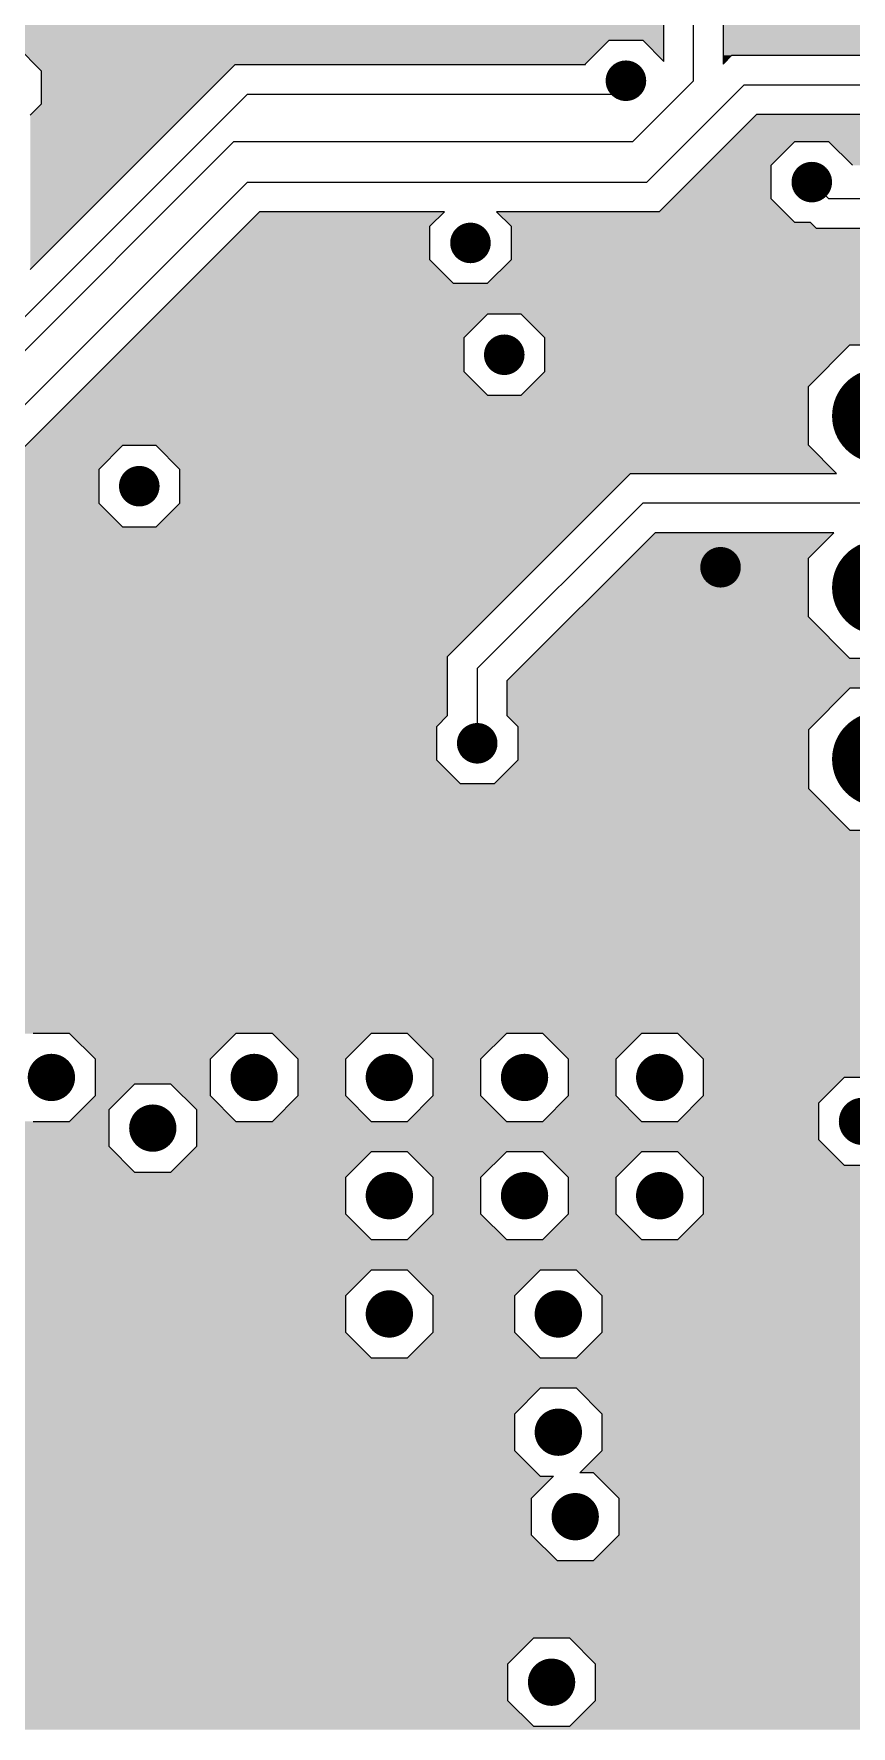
# Model space of a CAD drawing. Extents: x 295 to 953, y 10 to 290.
# Drawn here: x 671 to 695.1, y 106.3 to 156.4 of the extents above; entities that cross this region are included whole.
import ezdxf

# ---------------------------------------------------------------- set-up
doc = ezdxf.new("R2010")
doc.units = 0
doc.header["$LTSCALE"] = 5
doc.header["$MEASUREMENT"] = 0
doc.layers.get('0').update_dxf_attribs({"linetype": 'CONTINUOUS', "lineweight": 25})
doc.layers.add('18_VCC_GBR', color=5, linetype='CONTINUOUS')

msp = doc.modelspace()

# ---------------------------------------------------------------- linework, layer by layer
for points, const_width in [([(688.178, 155, 1), (688.778, 155, 1)], 0.6), ([(693.678, 152, 1), (694.278, 152, 1)], 0.6), ([(683.578, 150.2, 1), (684.178, 150.2, 1)], 0.6), ([(684.578, 146.89, 1), (685.178, 146.89, 1)], 0.6), ([(695.278, 145.08, 1), (696.678, 145.08, 1)], 1.4), ([(673.778, 143, 1), (674.378, 143, 1)], 0.6), ([(695.278, 140, 1), (696.678, 140, 1)], 1.4), ([(690.978, 140.6, 1), (691.578, 140.6, 1)], 0.6), ([(695.278, 134.92, 1), (696.678, 134.92, 1)], 1.4), ([(683.778, 135.39, 1), (684.378, 135.39, 1)], 0.6), ([(671.128, 125.5, 1), (671.828, 125.5, 1)], 0.7), ([(677.128, 125.5, 1), (677.828, 125.5, 1)], 0.7), ([(681.128, 125.5, 1), (681.828, 125.5, 1)], 0.7), ([(685.128, 125.5, 1), (685.828, 125.5, 1)], 0.7), ([(689.128, 125.5, 1), (689.828, 125.5, 1)], 0.7), ([(695.128, 124.2, 1), (695.828, 124.2, 1)], 0.7), ([(674.128, 124, 1), (674.828, 124, 1)], 0.7), ([(681.128, 122, 1), (681.828, 122, 1)], 0.7), ([(685.128, 122, 1), (685.828, 122, 1)], 0.7), ([(689.128, 122, 1), (689.828, 122, 1)], 0.7), ([(681.128, 118.5, 1), (681.828, 118.5, 1)], 0.7), ([(686.128, 118.5, 1), (686.828, 118.5, 1)], 0.7), ([(686.128, 115, 1), (686.828, 115, 1)], 0.7), ([(686.628, 112.5, 1), (687.328, 112.5, 1)], 0.7), ([(685.928, 107.6, 1), (686.628, 107.6, 1)], 0.7)]:
    msp.add_lwpolyline(points, format="xyb", close=True, dxfattribs=dict(const_width=const_width))
at = {"layer": '18_VCC_GBR', "color": 7}
for p, q in [((689.602, 155.572), (689.602, 160.362)), ((690.478, 155), (690.478, 160)), ((691.354, 159.638), (691.354, 155.492)), ((670.476, 156), (671.178, 155.298)), ((687.278, 155.498), (687.98, 156.2)), ((687.98, 156.2), (688.976, 156.2)), ((688.976, 156.2), (689.602, 155.572)), ((670.854, 149.412), (676.916, 155.476)), ((671.178, 155.298), (671.178, 154.302)), ((676.916, 155.476), (687.278, 155.476)), ((687.278, 155.476), (687.278, 155.498)), ((691.354, 155.492), (691.616, 155.756)), ((691.616, 155.756), (726.34, 155.756)), ((688.478, 155), (688.078, 154.6)), ((690.478, 155), (688.678, 153.2)), ((691.978, 154.88), (689.098, 152)), ((691.978, 154.88), (725.978, 154.88)), ((677.278, 154.6), (633.278, 110.6)), ((671.178, 154.302), (670.854, 153.978)), ((677.278, 154.6), (688.078, 154.6)), ((692.34, 154.004), (689.46, 151.124)), ((725.616, 154.004), (692.34, 154.004)), ((676.878, 153.2), (633.278, 109.6)), ((676.878, 153.2), (688.678, 153.2)), ((692.778, 152.498), (693.48, 153.2)), ((693.48, 153.2), (694.476, 153.2)), ((694.476, 153.2), (695.178, 152.498)), ((692.778, 151.502), (692.778, 152.498)), ((677.278, 152), (633.278, 108)), ((677.278, 152), (689.098, 152)), ((693.978, 152), (694.478, 151.5)), ((693.48, 150.8), (692.778, 151.502)), ((714.978, 151.5), (694.478, 151.5)), ((677.64, 151.124), (633.64, 107.124)), ((683.106, 151.124), (677.64, 151.124)), ((682.678, 150.698), (683.106, 151.124)), ((684.65, 151.124), (685.078, 150.698)), ((689.46, 151.124), (684.65, 151.124)), ((693.94, 150.8), (693.48, 150.8)), ((694.116, 150.624), (693.94, 150.8)), ((682.678, 149.702), (682.678, 150.698)), ((685.078, 150.698), (685.078, 149.702)), ((714.616, 150.624), (694.116, 150.624)), ((683.38, 149), (682.678, 149.702)), ((685.078, 149.702), (684.376, 149)), ((684.376, 149), (683.38, 149)), ((684.38, 148.09), (683.678, 147.388)), ((685.376, 148.09), (684.38, 148.09)), ((686.078, 147.388), (685.376, 148.09)), ((683.678, 147.388), (683.678, 146.392)), ((686.078, 146.392), (686.078, 147.388)), ((693.878, 145.95), (695.108, 147.18)), ((695.108, 147.18), (696.848, 147.18)), ((683.678, 146.392), (684.38, 145.69)), ((685.376, 145.69), (686.078, 146.392)), ((693.878, 144.21), (693.878, 145.95)), ((684.38, 145.69), (685.376, 145.69)), ((673.58, 144.2), (672.878, 143.498)), ((674.576, 144.2), (673.58, 144.2)), ((675.278, 143.498), (674.576, 144.2)), ((694.714, 143.376), (693.878, 144.21)), ((672.878, 143.498), (672.878, 142.502)), ((675.278, 142.502), (675.278, 143.498)), ((683.202, 137.962), (688.616, 143.376)), ((688.616, 143.376), (694.714, 143.376)), ((672.878, 142.502), (673.58, 141.8)), ((674.576, 141.8), (675.278, 142.502)), ((684.078, 137.6), (688.978, 142.5)), ((698.478, 142.5), (688.978, 142.5)), ((673.58, 141.8), (674.576, 141.8)), ((689.34, 141.624), (684.954, 137.238)), ((694.634, 141.624), (689.34, 141.624)), ((693.878, 140.87), (694.634, 141.624)), ((693.878, 139.13), (693.878, 140.87)), ((695.108, 137.9), (693.878, 139.13)), ((683.202, 136.212), (683.202, 137.962)), ((696.848, 137.9), (695.108, 137.9)), ((684.078, 137.6), (684.078, 135.39)), ((684.954, 137.238), (684.954, 136.212)), ((695.108, 137.02), (693.878, 135.79)), ((696.848, 137.02), (695.108, 137.02)), ((682.878, 135.888), (683.202, 136.212)), ((682.878, 134.892), (682.878, 135.888)), ((684.954, 136.212), (685.278, 135.888)), ((685.278, 135.888), (685.278, 134.892)), ((693.878, 135.79), (693.878, 134.05)), ((683.58, 134.19), (682.878, 134.892)), ((685.278, 134.892), (684.576, 134.19)), ((684.576, 134.19), (683.58, 134.19)), ((693.878, 134.05), (695.108, 132.82)), ((695.108, 132.82), (696.848, 132.82)), ((672.016, 126.8), (670.94, 126.8)), ((672.778, 126.038), (672.016, 126.8)), ((676.94, 126.8), (676.178, 126.038)), ((678.016, 126.8), (676.94, 126.8)), ((678.778, 126.038), (678.016, 126.8)), ((680.94, 126.8), (680.178, 126.038)), ((682.016, 126.8), (680.94, 126.8)), ((682.778, 126.038), (682.016, 126.8)), ((684.94, 126.8), (684.178, 126.038)), ((686.016, 126.8), (684.94, 126.8)), ((686.778, 126.038), (686.016, 126.8)), ((688.94, 126.8), (688.178, 126.038)), ((690.016, 126.8), (688.94, 126.8)), ((690.778, 126.038), (690.016, 126.8)), ((672.778, 124.962), (672.778, 126.038)), ((676.178, 126.038), (676.178, 124.962)), ((678.778, 124.962), (678.778, 126.038)), ((680.178, 126.038), (680.178, 124.962)), ((682.778, 124.962), (682.778, 126.038)), ((684.178, 126.038), (684.178, 124.962)), ((686.778, 124.962), (686.778, 126.038)), ((688.178, 126.038), (688.178, 124.962)), ((690.778, 124.962), (690.778, 126.038)), ((673.94, 125.3), (673.178, 124.538)), ((675.016, 125.3), (673.94, 125.3)), ((675.778, 124.538), (675.016, 125.3)), ((694.94, 125.5), (694.178, 124.738)), ((696.016, 125.5), (694.94, 125.5)), ((672.016, 124.2), (672.778, 124.962)), ((676.178, 124.962), (676.94, 124.2)), ((678.016, 124.2), (678.778, 124.962)), ((680.178, 124.962), (680.94, 124.2)), ((682.016, 124.2), (682.778, 124.962)), ((684.178, 124.962), (684.94, 124.2)), ((686.016, 124.2), (686.778, 124.962)), ((688.178, 124.962), (688.94, 124.2)), ((690.016, 124.2), (690.778, 124.962)), ((694.178, 124.738), (694.178, 123.662)), ((673.178, 124.538), (673.178, 123.462)), ((675.778, 123.462), (675.778, 124.538)), ((670.94, 124.2), (672.016, 124.2)), ((676.94, 124.2), (678.016, 124.2)), ((680.94, 124.2), (682.016, 124.2)), ((684.94, 124.2), (686.016, 124.2)), ((688.94, 124.2), (690.016, 124.2)), ((673.178, 123.462), (673.94, 122.7)), ((675.016, 122.7), (675.778, 123.462)), ((680.94, 123.3), (680.178, 122.538)), ((682.016, 123.3), (680.94, 123.3)), ((682.778, 122.538), (682.016, 123.3)), ((684.94, 123.3), (684.178, 122.538)), ((686.016, 123.3), (684.94, 123.3)), ((686.778, 122.538), (686.016, 123.3)), ((688.94, 123.3), (688.178, 122.538)), ((690.016, 123.3), (688.94, 123.3)), ((690.778, 122.538), (690.016, 123.3)), ((694.178, 123.662), (694.94, 122.9)), ((694.94, 122.9), (696.016, 122.9)), ((673.94, 122.7), (675.016, 122.7)), ((680.178, 122.538), (680.178, 121.462)), ((682.778, 121.462), (682.778, 122.538)), ((684.178, 122.538), (684.178, 121.462)), ((686.778, 121.462), (686.778, 122.538)), ((688.178, 122.538), (688.178, 121.462)), ((690.778, 121.462), (690.778, 122.538)), ((680.178, 121.462), (680.94, 120.7)), ((682.016, 120.7), (682.778, 121.462)), ((684.178, 121.462), (684.94, 120.7)), ((686.016, 120.7), (686.778, 121.462)), ((688.178, 121.462), (688.94, 120.7)), ((690.016, 120.7), (690.778, 121.462)), ((680.94, 120.7), (682.016, 120.7)), ((684.94, 120.7), (686.016, 120.7)), ((688.94, 120.7), (690.016, 120.7)), ((680.94, 119.8), (680.178, 119.038)), ((682.016, 119.8), (680.94, 119.8)), ((682.778, 119.038), (682.016, 119.8)), ((685.94, 119.8), (685.178, 119.038)), ((687.016, 119.8), (685.94, 119.8)), ((687.778, 119.038), (687.016, 119.8)), ((680.178, 119.038), (680.178, 117.962)), ((682.778, 117.962), (682.778, 119.038)), ((685.178, 119.038), (685.178, 117.962)), ((687.778, 117.962), (687.778, 119.038)), ((680.178, 117.962), (680.94, 117.2)), ((682.016, 117.2), (682.778, 117.962)), ((685.178, 117.962), (685.94, 117.2)), ((687.016, 117.2), (687.778, 117.962)), ((680.94, 117.2), (682.016, 117.2)), ((685.94, 117.2), (687.016, 117.2)), ((685.94, 116.3), (685.178, 115.538)), ((687.016, 116.3), (685.94, 116.3)), ((687.778, 115.538), (687.016, 116.3)), ((685.178, 115.538), (685.178, 114.462)), ((687.778, 114.462), (687.778, 115.538)), ((685.178, 114.462), (685.94, 113.7)), ((687.118, 113.8), (687.778, 114.462)), ((686.34, 113.7), (685.678, 113.038)), ((685.94, 113.7), (686.34, 113.7)), ((687.516, 113.8), (687.118, 113.8)), ((688.278, 113.038), (687.516, 113.8)), ((685.678, 113.038), (685.678, 111.962)), ((688.278, 111.962), (688.278, 113.038)), ((685.678, 111.962), (686.44, 111.2)), ((687.516, 111.2), (688.278, 111.962)), ((686.44, 111.2), (687.516, 111.2)), ((685.74, 108.9), (684.978, 108.138)), ((686.816, 108.9), (685.74, 108.9)), ((687.578, 108.138), (686.816, 108.9)), ((684.978, 108.138), (684.978, 107.062)), ((687.578, 107.062), (687.578, 108.138)), ((684.978, 107.062), (685.74, 106.3)), ((686.816, 106.3), (687.578, 107.062)), ((685.74, 106.3), (686.816, 106.3))]:
    msp.add_line(p, q, dxfattribs=at)
for points in [[(663.354, 156.2), (663.354, 160.362), (689.601, 156.2), (689.602, 160.362)], [(691.354, 155.756), (691.354, 156.7), (735.684, 155.756), (734.74, 156.7)], [(663.354, 156), (663.354, 156.2), (687.78, 156), (687.98, 156.2)], [(663.354, 156.2), (663.354, 156.2), (687.98, 156.2), (688.976, 156.2)], [(670.978, 155.498), (670.476, 156), (687.278, 155.498), (687.78, 156)], [(689.601, 155.572), (688.976, 156.2), (689.601, 155.572), (689.601, 156.2)], [(671, 155.476), (670.978, 155.498), (687.278, 155.476), (687.278, 155.498)], [(671.178, 155.298), (671, 155.476), (676.738, 155.298), (676.916, 155.476)], [(671, 155.476), (671, 155.476), (676.916, 155.476), (687.278, 155.476)], [(671.178, 154.302), (671.178, 155.298), (675.742, 154.302), (676.738, 155.298)], [(691.354, 155.492), (691.354, 155.756), (691.354, 155.492), (691.616, 155.756)], [(691.354, 155.756), (691.354, 155.756), (691.616, 155.756), (726.34, 155.756)], [(670.854, 153.978), (671.178, 154.302), (675.418, 153.978), (675.742, 154.302)], [(670.854, 149.412), (670.854, 153.978), (670.854, 149.412), (675.418, 153.978)], [(691.536, 153.2), (692.34, 154.004), (726.42, 153.2), (725.616, 154.004)], [(692.34, 154.004), (692.34, 154.004), (725.616, 154.004), (692.34, 154.004)], [(690.834, 152.498), (691.536, 153.2), (692.778, 152.498), (693.48, 153.2)], [(691.536, 153.2), (691.536, 153.2), (693.48, 153.2), (694.476, 153.2)], [(695.036, 152.64), (694.476, 153.2), (726.98, 152.64), (726.42, 153.2)], [(689.838, 151.502), (690.834, 152.498), (692.778, 151.502), (692.778, 152.498)], [(695.178, 152.498), (695.036, 152.64), (724.226, 152.498), (724.368, 152.64)], [(695.036, 152.64), (695.036, 152.64), (724.368, 152.64), (726.108, 152.64)], [(689.46, 151.124), (689.838, 151.502), (693.156, 151.124), (692.778, 151.502)], [(677.214, 150.698), (677.639, 151.124), (682.678, 150.698), (683.105, 151.124)], [(677.639, 151.124), (677.64, 151.124), (683.105, 151.124), (682.016, 151.124)], [(677.64, 151.124), (677.64, 151.124), (678.016, 151.124), (677.64, 151.124)], [(684.975, 150.8), (684.65, 151.124), (693.48, 150.8), (693.156, 151.124)], [(684.65, 151.124), (684.65, 151.124), (685.376, 151.124), (684.65, 151.124)], [(685.078, 150.698), (684.975, 150.8), (694.042, 150.698), (693.94, 150.8)], [(684.975, 150.8), (684.975, 150.8), (693.94, 150.8), (693.48, 150.8)], [(676.218, 149.702), (677.214, 150.698), (682.678, 149.702), (682.678, 150.698)], [(685.078, 150.624), (685.078, 150.698), (694.116, 150.624), (694.042, 150.698)], [(685.078, 150.3), (685.078, 150.624), (714.94, 150.3), (714.616, 150.624)], [(685.078, 150.624), (685.078, 150.624), (698.616, 150.624), (694.116, 150.624)], [(685.078, 149.702), (685.078, 150.3), (696.942, 149.702), (697.54, 150.3)], [(685.078, 150.3), (685.078, 150.3), (697.54, 150.3), (698.616, 150.3)], [(675.516, 149), (676.218, 149.702), (683.38, 149), (682.678, 149.702)], [(684.376, 149), (684.914, 149.538), (696.778, 149), (696.778, 149.538)], [(684.914, 149.538), (685.078, 149.702), (696.778, 149.538), (696.942, 149.702)], [(674.978, 148.462), (675.516, 149), (696.778, 148.462), (696.778, 149)], [(674.606, 148.09), (674.978, 148.462), (697.15, 148.09), (696.778, 148.462)], [(673.903, 147.388), (674.576, 148.06), (683.678, 147.388), (684.35, 148.06)], [(674.576, 148.06), (674.606, 148.09), (684.35, 148.06), (684.38, 148.09)], [(674.606, 148.09), (674.606, 148.09), (684.38, 148.09), (685.376, 148.09)], [(685.766, 147.7), (685.376, 148.09), (697.54, 147.7), (697.15, 148.09)], [(672.906, 146.392), (673.903, 147.388), (683.678, 146.392), (683.678, 147.388)], [(686.078, 147.388), (685.766, 147.7), (702.128, 147.388), (702.44, 147.7)], [(686.078, 147.18), (686.078, 147.388), (701.92, 147.18), (702.128, 147.388)], [(686.078, 146.392), (686.078, 147.18), (694.32, 146.392), (695.108, 147.18)], [(686.078, 147.18), (686.078, 147.18), (695.108, 147.18), (696.848, 147.18)], [(672.204, 145.69), (672.906, 146.392), (684.38, 145.69), (683.678, 146.392)], [(685.636, 145.95), (686.078, 146.392), (693.878, 145.95), (694.32, 146.392)], [(685.376, 145.69), (685.636, 145.95), (693.878, 145.69), (693.878, 145.95)], [(670.724, 144.21), (672.016, 145.502), (693.878, 144.21), (693.878, 145.502)], [(672.016, 145.502), (672.204, 145.69), (693.878, 145.502), (693.878, 145.69)], [(670.012, 143.498), (670.714, 144.2), (672.878, 143.498), (673.58, 144.2)], [(670.714, 144.2), (670.724, 144.21), (693.888, 144.2), (693.878, 144.21)], [(670.714, 144.2), (670.714, 144.2), (673.58, 144.2), (674.576, 144.2)], [(675.278, 143.498), (674.576, 144.2), (694.591, 143.498), (693.888, 144.2)], [(669.416, 142.902), (670.012, 143.498), (672.878, 142.902), (672.878, 143.498)], [(675.278, 143.376), (675.278, 143.498), (694.713, 143.376), (694.591, 143.498)], [(675.278, 142.502), (675.278, 143.376), (687.742, 142.502), (688.616, 143.376)], [(675.278, 143.376), (675.278, 143.376), (688.616, 143.376), (694.713, 143.376)], [(669.016, 142.502), (669.416, 142.902), (672.878, 142.502), (672.878, 142.902)], [(668.314, 141.8), (669.016, 142.502), (673.58, 141.8), (672.878, 142.502)], [(675.016, 142.242), (675.278, 142.502), (687.482, 142.242), (687.742, 142.502)], [(666.416, 139.902), (668.314, 141.8), (685.142, 139.902), (687.04, 141.8)], [(674.576, 141.8), (675.016, 142.242), (687.04, 141.8), (687.482, 142.242)], [(688.585, 140.87), (689.339, 141.624), (693.878, 140.87), (694.633, 141.624)], [(689.339, 141.624), (689.34, 141.624), (694.633, 141.624), (690.916, 141.624)], [(689.34, 141.624), (689.34, 141.624), (690.016, 141.624), (689.34, 141.624)], [(687.016, 139.302), (688.585, 140.87), (693.878, 139.302), (693.878, 140.87)], [(664.476, 137.962), (666.416, 139.902), (683.202, 137.962), (685.142, 139.902)], [(686.844, 139.13), (687.016, 139.302), (693.878, 139.13), (693.878, 139.302)], [(686.016, 138.302), (686.844, 139.13), (694.706, 138.302), (693.878, 139.13)], [(685.614, 137.9), (686.016, 138.302), (695.108, 137.9), (694.706, 138.302)], [(664.016, 137.502), (664.476, 137.962), (683.202, 137.502), (683.202, 137.962)], [(685.415, 137.7), (685.614, 137.9), (724.278, 137.7), (724.278, 137.9)], [(685.614, 137.9), (685.614, 137.9), (696.848, 137.9), (695.108, 137.9)], [(662.726, 136.212), (664.016, 137.502), (683.202, 136.212), (683.202, 137.502)], [(684.954, 137.238), (685.415, 137.7), (704.278, 137.238), (704.74, 137.7)], [(685.415, 137.7), (685.415, 137.7), (704.74, 137.7), (705.816, 137.7)], [(684.954, 137.02), (684.954, 137.238), (704.06, 137.02), (704.278, 137.238)], [(684.954, 136.212), (684.954, 137.02), (694.3, 136.212), (695.108, 137.02)], [(684.954, 137.02), (684.954, 137.02), (695.108, 137.02), (696.848, 137.02)], [(661.406, 134.892), (662.402, 135.888), (682.878, 134.892), (682.878, 135.888)], [(662.402, 135.888), (662.726, 136.212), (682.878, 135.888), (683.202, 136.212)], [(685.278, 135.888), (684.954, 136.212), (693.976, 135.888), (694.3, 136.212)], [(685.278, 135.79), (685.278, 135.888), (693.878, 135.79), (693.976, 135.888)], [(685.278, 134.892), (685.278, 135.79), (693.878, 134.892), (693.878, 135.79)], [(661.216, 134.702), (661.406, 134.892), (683.068, 134.702), (682.878, 134.892)], [(684.576, 134.19), (685.278, 134.892), (693.878, 134.19), (693.878, 134.892)], [(660.704, 134.19), (661.216, 134.702), (683.58, 134.19), (683.068, 134.702)], [(660.614, 134.1), (660.704, 134.19), (693.878, 134.1), (693.878, 134.19)], [(666.466, 134.05), (666.416, 134.1), (693.878, 134.05), (693.878, 134.1)], [(667.178, 133.338), (666.466, 134.05), (694.59, 133.338), (693.878, 134.05)], [(667.178, 132.82), (667.178, 133.338), (695.108, 132.82), (694.59, 133.338)], [(667.178, 132.262), (667.178, 132.82), (703.078, 132.262), (703.078, 132.82)], [(667.178, 132.82), (667.178, 132.82), (696.016, 132.82), (695.108, 132.82)], [(667.116, 132.2), (667.178, 132.262), (703.078, 132.2), (703.078, 132.262)], [(666.416, 131.5), (667.116, 132.2), (697.28, 131.5), (697.98, 132.2)], [(667.116, 132.2), (667.116, 132.2), (697.98, 132.2), (698.976, 132.2)], [(661.978, 131.498), (661.978, 131.5), (697.278, 131.498), (697.28, 131.5)], [(661.978, 131.3), (661.978, 131.498), (697.278, 131.3), (697.278, 131.498)], [(670.178, 130.538), (669.416, 131.3), (697.278, 130.538), (697.278, 131.3)], [(670.178, 130.502), (670.178, 130.538), (697.278, 130.502), (697.278, 130.538)], [(670.178, 129.8), (670.178, 130.502), (697.98, 129.8), (697.278, 130.502)], [(670.178, 129.462), (670.178, 129.8), (705.778, 129.462), (705.778, 129.8)], [(669.416, 128.7), (670.018, 129.302), (706.38, 128.7), (705.778, 129.302)], [(670.018, 129.302), (670.178, 129.462), (705.778, 129.302), (705.778, 129.462)], [(654.228, 127.712), (655.116, 128.6), (722.178, 127.712), (722.178, 128.6)], [(655.116, 128.6), (655.216, 128.7), (706.48, 128.6), (706.38, 128.7)], [(653.716, 127.2), (654.228, 127.712), (722.69, 127.2), (722.178, 127.712)], [(660.726, 126.95), (660.476, 127.2), (722.94, 126.95), (722.69, 127.2)], [(660.876, 126.8), (660.726, 126.95), (726.278, 126.8), (726.278, 126.95)], [(668.016, 126.8), (668.016, 126.8), (670.94, 126.8), (672.016, 126.8)], [(672.778, 126.038), (672.016, 126.8), (676.178, 126.038), (676.94, 126.8)], [(672.016, 126.8), (672.016, 126.8), (676.94, 126.8), (678.016, 126.8)], [(678.778, 126.038), (678.016, 126.8), (680.178, 126.038), (680.94, 126.8)], [(678.016, 126.8), (678.016, 126.8), (680.94, 126.8), (682.016, 126.8)], [(682.778, 126.038), (682.016, 126.8), (684.178, 126.038), (684.94, 126.8)], [(682.016, 126.8), (682.016, 126.8), (684.94, 126.8), (686.016, 126.8)], [(686.778, 126.038), (686.016, 126.8), (688.178, 126.038), (688.94, 126.8)], [(686.016, 126.8), (686.016, 126.8), (688.94, 126.8), (690.016, 126.8)], [(690.316, 126.5), (690.016, 126.8), (726.278, 126.5), (726.278, 126.8)], [(690.778, 126.038), (690.316, 126.5), (717.678, 126.038), (718.14, 126.5)], [(690.316, 126.5), (690.316, 126.5), (718.14, 126.5), (719.216, 126.5)], [(672.778, 125.3), (672.778, 126.038), (676.178, 125.3), (676.178, 126.038)], [(678.778, 124.962), (678.778, 126.038), (680.178, 124.962), (680.178, 126.038)], [(682.778, 124.962), (682.778, 126.038), (684.178, 124.962), (684.178, 126.038)], [(686.778, 124.962), (686.778, 126.038), (688.178, 124.962), (688.178, 126.038)], [(690.778, 125.738), (690.778, 126.038), (717.378, 125.738), (717.678, 126.038)], [(690.778, 125.5), (690.778, 125.738), (717.378, 125.5), (717.378, 125.738)], [(672.778, 124.962), (672.778, 125.3), (673.602, 124.962), (673.94, 125.3)], [(672.778, 125.3), (672.778, 125.3), (673.94, 125.3), (675.016, 125.3)], [(675.354, 124.962), (675.016, 125.3), (676.178, 124.962), (676.178, 125.3)], [(690.778, 124.962), (690.778, 125.5), (694.402, 124.962), (694.94, 125.5)], [(690.778, 125.5), (690.778, 125.5), (694.94, 125.5), (696.016, 125.5)], [(672.354, 124.538), (672.778, 124.962), (673.178, 124.538), (673.602, 124.962)], [(675.778, 124.538), (675.354, 124.962), (676.602, 124.538), (676.178, 124.962)], [(678.016, 124.2), (678.778, 124.962), (680.94, 124.2), (680.178, 124.962)], [(682.016, 124.2), (682.778, 124.962), (684.94, 124.2), (684.178, 124.962)], [(686.016, 124.2), (686.778, 124.962), (688.94, 124.2), (688.178, 124.962)], [(690.016, 124.2), (690.554, 124.738), (694.178, 124.2), (694.178, 124.738)], [(690.554, 124.738), (690.778, 124.962), (694.178, 124.738), (694.402, 124.962)], [(672.016, 124.2), (672.354, 124.538), (673.178, 124.2), (673.178, 124.538)], [(675.778, 124.2), (675.778, 124.538), (676.94, 124.2), (676.602, 124.538)], [(649.978, 123.462), (650.716, 124.2), (673.178, 123.462), (673.178, 124.2)], [(675.778, 123.662), (675.778, 124.2), (694.178, 123.662), (694.178, 124.2)], [(675.778, 124.2), (675.778, 124.2), (682.016, 124.2), (680.94, 124.2)], [(682.016, 124.2), (682.016, 124.2), (686.016, 124.2), (684.94, 124.2)], [(686.016, 124.2), (686.016, 124.2), (690.016, 124.2), (688.94, 124.2)], [(649.816, 123.3), (649.978, 123.462), (673.34, 123.3), (673.178, 123.462)], [(668.616, 122.7), (668.016, 123.3), (673.94, 122.7), (673.34, 123.3)], [(675.016, 122.7), (675.616, 123.3), (680.34, 122.7), (680.94, 123.3)], [(675.616, 123.3), (675.778, 123.462), (694.54, 123.3), (694.378, 123.462)], [(675.616, 123.3), (675.616, 123.3), (680.94, 123.3), (682.016, 123.3)], [(675.778, 123.462), (675.778, 123.662), (694.378, 123.462), (694.178, 123.662)], [(682.778, 122.538), (682.016, 123.3), (684.178, 122.538), (684.94, 123.3)], [(682.016, 123.3), (682.016, 123.3), (684.94, 123.3), (686.016, 123.3)], [(686.778, 122.538), (686.016, 123.3), (688.178, 122.538), (688.94, 123.3)], [(686.016, 123.3), (686.016, 123.3), (688.94, 123.3), (690.016, 123.3)], [(690.416, 122.9), (690.016, 123.3), (694.94, 122.9), (694.54, 123.3)], [(690.516, 122.8), (690.416, 122.9), (715.839, 122.8), (715.74, 122.9)], [(690.616, 122.7), (690.516, 122.8), (715.34, 122.7), (715.44, 122.8)], [(690.516, 122.8), (690.516, 122.8), (715.44, 122.8), (715.839, 122.8)], [(668.778, 122.538), (668.616, 122.7), (680.178, 122.538), (680.34, 122.7)], [(668.616, 122.7), (668.616, 122.7), (675.016, 122.7), (673.94, 122.7)], [(668.778, 121.462), (668.778, 122.538), (680.178, 121.462), (680.178, 122.538)], [(682.778, 121.462), (682.778, 122.538), (684.178, 121.462), (684.178, 122.538)], [(686.778, 121.462), (686.778, 122.538), (688.178, 121.462), (688.178, 122.538)], [(690.778, 122.538), (690.616, 122.7), (698.178, 122.538), (698.34, 122.7)], [(690.616, 122.7), (690.616, 122.7), (698.34, 122.7), (699.416, 122.7)], [(690.778, 121.938), (690.778, 122.538), (697.578, 121.938), (698.178, 122.538)], [(690.778, 121.462), (690.778, 121.938), (697.578, 121.462), (697.578, 121.938)], [(668.016, 120.7), (668.778, 121.462), (680.94, 120.7), (680.178, 121.462)], [(682.016, 120.7), (682.778, 121.462), (684.94, 120.7), (684.178, 121.462)], [(686.016, 120.7), (686.778, 121.462), (688.94, 120.7), (688.178, 121.462)], [(690.178, 120.862), (690.778, 121.462), (697.578, 120.862), (697.578, 121.462)], [(690.016, 120.7), (690.178, 120.862), (697.74, 120.7), (697.578, 120.862)], [(646.453, 119.938), (647.015, 120.5), (697.378, 119.938), (697.94, 120.5)], [(647.015, 120.5), (647.215, 120.7), (697.94, 120.5), (697.74, 120.7)], [(668.016, 120.7), (668.016, 120.7), (682.016, 120.7), (680.94, 120.7)], [(646.314, 119.8), (646.453, 119.938), (697.378, 119.8), (697.378, 119.938)], [(668.778, 119.038), (668.016, 119.8), (680.178, 119.038), (680.94, 119.8)], [(668.016, 119.8), (668.016, 119.8), (680.94, 119.8), (682.016, 119.8)], [(682.778, 119.038), (682.016, 119.8), (685.178, 119.038), (685.94, 119.8)], [(682.016, 119.8), (682.016, 119.8), (685.94, 119.8), (687.016, 119.8)], [(687.778, 119.038), (687.016, 119.8), (697.378, 119.038), (697.378, 119.8)], [(668.778, 117.962), (668.778, 119.038), (680.178, 117.962), (680.178, 119.038)], [(682.778, 117.962), (682.778, 119.038), (685.178, 117.962), (685.178, 119.038)], [(687.778, 118.862), (687.778, 119.038), (697.378, 118.862), (697.378, 119.038)], [(687.778, 118.1), (687.778, 118.862), (698.14, 118.1), (697.378, 118.862)], [(668.516, 117.7), (668.778, 117.962), (680.44, 117.7), (680.178, 117.962)], [(682.016, 117.2), (682.778, 117.962), (685.94, 117.2), (685.178, 117.962)], [(687.016, 117.2), (687.678, 117.862), (699.84, 117.2), (699.178, 117.862)], [(687.678, 117.862), (687.778, 117.962), (699.178, 117.862), (699.178, 117.962)], [(687.778, 117.962), (687.778, 118.1), (699.178, 117.962), (699.178, 118.1)], [(687.778, 118.1), (687.778, 118.1), (699.178, 118.1), (699.016, 118.1)], [(687.778, 118.1), (687.778, 118.1), (699.016, 118.1), (698.14, 118.1)], [(668.016, 117.2), (668.516, 117.7), (680.94, 117.2), (680.44, 117.7)], [(642.814, 116.3), (643.612, 117.098), (719.478, 116.3), (719.478, 117.098)], [(643.612, 117.098), (643.614, 117.1), (719.478, 117.098), (719.48, 117.1)], [(643.614, 117.1), (643.714, 117.2), (699.94, 117.1), (699.84, 117.2)], [(643.714, 117.2), (643.714, 117.2), (681.976, 117.2), (681.665, 117.2)], [(663.516, 117.2), (663.516, 117.2), (681.665, 117.2), (680.94, 117.2)], [(681.988, 117.2), (682.016, 117.2), (687.016, 117.2), (685.94, 117.2)], [(642.052, 115.538), (642.814, 116.3), (685.178, 115.538), (685.94, 116.3)], [(642.814, 116.3), (642.814, 116.3), (685.94, 116.3), (687.016, 116.3)], [(687.214, 116.102), (687.016, 116.3), (719.478, 116.102), (719.478, 116.3)], [(687.516, 115.8), (687.214, 116.102), (719.78, 115.8), (719.478, 116.102)], [(687.778, 115.538), (687.516, 115.8), (718.118, 115.538), (718.38, 115.8)], [(687.516, 115.8), (687.516, 115.8), (718.38, 115.8), (719.376, 115.8)], [(641.214, 114.7), (642.016, 115.502), (685.178, 114.7), (685.178, 115.502)], [(642.016, 115.502), (642.052, 115.538), (685.178, 115.502), (685.178, 115.538)], [(687.778, 115.098), (687.778, 115.538), (717.678, 115.098), (718.118, 115.538)], [(687.778, 114.462), (687.778, 115.098), (717.678, 114.462), (717.678, 115.098)], [(652.714, 114.462), (652.476, 114.7), (685.178, 114.462), (685.178, 114.7)], [(652.876, 114.3), (652.714, 114.462), (685.34, 114.3), (685.178, 114.462)], [(664.116, 113.7), (663.516, 114.3), (685.94, 113.7), (685.34, 114.3)], [(687.419, 114.102), (687.778, 114.462), (717.678, 114.102), (717.678, 114.462)], [(664.278, 113.538), (664.116, 113.7), (686.178, 113.538), (686.339, 113.7)], [(664.116, 113.7), (664.116, 113.7), (686.339, 113.7), (685.94, 113.7)], [(687.118, 113.8), (687.419, 114.102), (717.979, 113.8), (717.678, 114.102)], [(687.516, 113.8), (687.118, 113.8), (717.98, 113.8), (717.979, 113.8)], [(687.716, 113.6), (687.516, 113.8), (718.18, 113.6), (717.98, 113.8)], [(664.278, 113.038), (664.278, 113.538), (685.678, 113.038), (686.178, 113.538)], [(688.218, 113.098), (687.716, 113.6), (717.678, 113.098), (718.18, 113.6)], [(664.278, 112.462), (664.278, 113.038), (685.678, 112.462), (685.678, 113.038)], [(688.278, 113.038), (688.218, 113.098), (717.678, 113.038), (717.678, 113.098)], [(688.278, 112.102), (688.278, 113.038), (717.678, 112.102), (717.678, 113.038)], [(663.778, 111.962), (664.278, 112.462), (685.678, 111.962), (685.678, 112.462)], [(637.714, 111.2), (638.214, 111.7), (686.44, 111.2), (685.94, 111.7)], [(663.516, 111.7), (663.778, 111.962), (685.94, 111.7), (685.678, 111.962)], [(687.716, 111.4), (688.278, 111.962), (718.38, 111.4), (717.818, 111.962)], [(688.278, 111.962), (688.278, 112.102), (717.818, 111.962), (717.678, 112.102)], [(637.214, 110.7), (637.714, 111.2), (722.98, 110.7), (723.48, 111.2)], [(637.714, 111.2), (637.714, 111.2), (686.816, 111.2), (686.44, 111.2)], [(687.516, 111.2), (687.616, 111.3), (723.48, 111.2), (723.58, 111.3)], [(687.616, 111.3), (687.716, 111.4), (723.58, 111.3), (723.68, 111.4)], [(653.178, 109.998), (652.476, 110.7), (722.279, 109.998), (722.98, 110.7)], [(653.178, 109.8), (653.178, 109.998), (722.081, 109.8), (722.279, 109.998)], [(664.278, 109.038), (663.516, 109.8), (721.319, 109.038), (722.081, 109.8)], [(664.278, 108.9), (664.278, 109.038), (721.181, 108.9), (721.319, 109.038)], [(664.278, 108.138), (664.278, 108.9), (684.978, 108.138), (685.74, 108.9)], [(664.278, 108.9), (664.278, 108.9), (685.74, 108.9), (686.816, 108.9)], [(687.578, 108.138), (686.816, 108.9), (720.419, 108.138), (721.181, 108.9)], [(663.516, 107.2), (664.278, 107.962), (684.978, 107.2), (684.978, 107.962)], [(664.278, 107.962), (664.278, 108.138), (684.978, 107.962), (684.978, 108.138)], [(687.578, 107.062), (687.578, 108.138), (719.343, 107.062), (720.419, 108.138)], [(642.378, 107.062), (642.516, 107.2), (684.978, 107.062), (684.978, 107.2)], [(638.978, 106.338), (638.616, 106.7), (685.702, 106.338), (685.34, 106.7)], [(642.016, 106.7), (642.378, 107.062), (685.34, 106.7), (684.978, 107.062)], [(687.068, 106.552), (687.578, 107.062), (718.834, 106.552), (719.343, 107.062)], [(638.978, 106.3), (638.978, 106.338), (685.74, 106.3), (685.702, 106.338)], [(638.978, 106.2), (638.978, 106.3), (718.503, 106.2), (718.576, 106.3)], [(686.816, 106.3), (687.036, 106.52), (718.576, 106.3), (718.736, 106.52)], [(687.036, 106.52), (687.068, 106.552), (718.736, 106.52), (718.834, 106.552)]]:
    msp.add_solid(points, dxfattribs=at)

doc.saveas('drawing.dxf')
